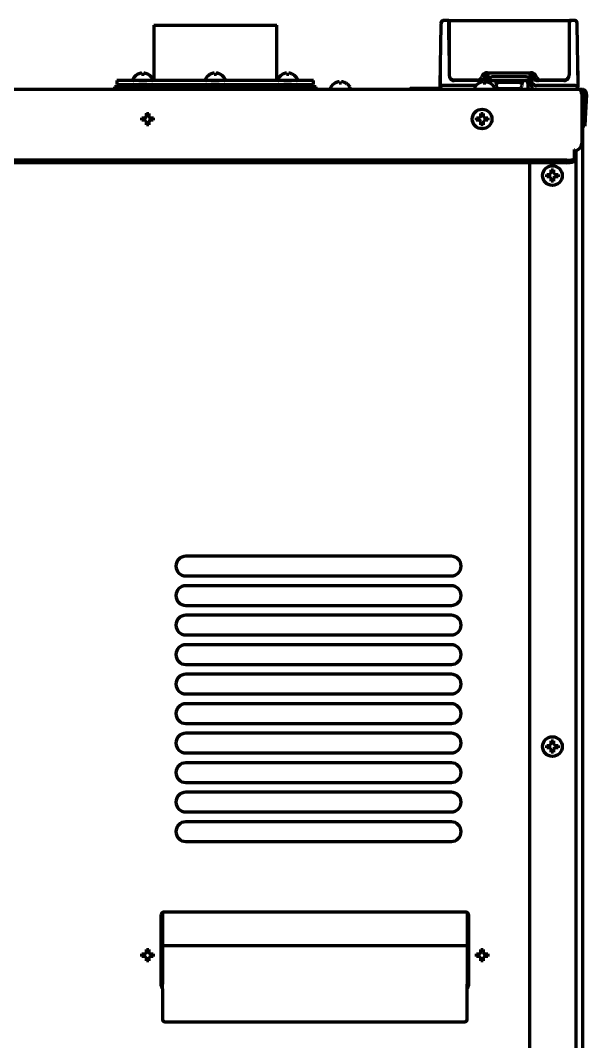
# Model space of a CAD drawing. Header units: inches. Extents: x -3077 to 7201, y 316 to 5463.
# Drawn here: x 6935 to 7165.2, y 3365 to 3780.3 of the extents above; entities that cross this region are included whole.
import ezdxf

# ---------------------------------------------------------------- set-up
doc = ezdxf.new("R2010")
doc.units = ezdxf.units.IN

msp = doc.modelspace()

# ---------------------------------------------------------------- linework, layer by layer
at = {"linetype": 'Continuous', "lineweight": 70}
for p, q in [((7106.14, 3778.49), (7106.15, 3779.27)), ((7107.06, 3780.26), (7107.05, 3780.26)), ((7107.13, 3780.26), (7107.06, 3780.26)), ((7108.96, 3780.26), (7107.15, 3780.26)), ((7109.22, 3778.49), (7109.21, 3780.01)), ((7158.08, 3780.06), (7109.33, 3780.06)), ((7109.33, 3780.06), (7109.33, 3778.26)), ((7158.08, 3780.06), (7158.08, 3778.26)), ((7158.2, 3780.01), (7158.19, 3778.49)), ((7160.26, 3780.26), (7158.45, 3780.26)), ((7160.28, 3780.26), (7160.26, 3780.26)), ((7160.35, 3780.26), (7160.28, 3780.26)), ((7160.37, 3780.26), (7160.35, 3780.26)), ((7161.26, 3779.27), (7161.27, 3778.49)), ((6989.21, 3778.36), (7039.21, 3778.36)), ((6989.21, 3778.36), (6989.21, 3755.76)), ((7039.21, 3755.76), (7039.21, 3778.36)), ((7105.71, 3753.76), (7106.14, 3778.49)), ((7109.33, 3765.93), (7109.22, 3778.49)), ((7109.33, 3778.26), (7109.33, 3758.01)), ((7158.19, 3778.49), (7158.08, 3765.93)), ((7158.08, 3778.26), (7158.08, 3758.01)), ((7161.27, 3778.49), (7161.71, 3753.76)), ((6982.46, 3758.2), (6982.46, 3758.23)), ((6987.06, 3758.23), (6987.06, 3758.2)), ((7011.91, 3758.2), (7011.91, 3758.23)), ((7016.51, 3758.23), (7016.51, 3758.2)), ((7041.35, 3758.2), (7041.35, 3758.23)), ((7045.95, 3758.23), (7045.95, 3758.2)), ((7105.71, 3759.76), (7105.71, 3758.68)), ((7105.71, 3758.68), (7105.71, 3754.83)), ((7124.96, 3759.01), (7142.46, 3759.01)), ((7125.16, 3756.23), (7125.16, 3758.46)), ((7126.88, 3758.76), (7125.58, 3758.76)), ((7140.69, 3758.76), (7126.88, 3758.76)), ((7128.04, 3759.01), (7128.07, 3758.76)), ((7139.37, 3759.01), (7139.34, 3758.76)), ((7141.83, 3758.76), (7140.69, 3758.76)), ((7142.25, 3756.23), (7142.25, 3758.46)), ((7161.71, 3758.68), (7161.71, 3754.83)), ((7054.21, 3755.76), (6974.21, 3755.76)), ((6974.21, 3755.76), (6974.21, 3754.26)), ((6974.21, 3754.26), (7014.21, 3754.26)), ((6980.76, 3756.36), (6980.76, 3756.16)), ((6983.01, 3754.26), (6983.16, 3754.17)), ((6983.16, 3754.17), (6983.16, 3753.44)), ((6986.36, 3754.17), (6983.16, 3754.17)), ((6986.36, 3754.17), (6986.51, 3754.26)), ((6986.36, 3753.44), (6986.36, 3754.17)), ((6988.76, 3756.16), (6988.76, 3756.36)), ((6989.21, 3754.25), (6989.21, 3753.25)), ((7010.21, 3756.36), (7010.21, 3756.16)), ((7012.45, 3754.26), (7012.61, 3754.17)), ((7012.61, 3754.17), (7012.61, 3753.44)), ((7015.81, 3754.17), (7012.61, 3754.17)), ((7014.21, 3754.26), (7054.21, 3754.26)), ((7015.81, 3754.17), (7015.96, 3754.26)), ((7015.81, 3753.44), (7015.81, 3754.17)), ((7018.21, 3756.16), (7018.21, 3756.36)), ((7039.21, 3753.25), (7039.21, 3754.25)), ((7039.65, 3756.36), (7039.65, 3756.16)), ((7041.9, 3754.26), (7042.05, 3754.17)), ((7042.05, 3754.17), (7042.05, 3753.44)), ((7045.25, 3754.17), (7042.05, 3754.17)), ((7045.25, 3754.17), (7045.4, 3754.26)), ((7045.25, 3753.44), (7045.25, 3754.17)), ((7047.65, 3756.16), (7047.65, 3756.36)), ((7054.21, 3754.26), (7054.21, 3755.76)), ((7062.81, 3754.7), (7062.81, 3754.73)), ((7067.41, 3754.73), (7067.41, 3754.7)), ((7110.71, 3756.11), (7110.71, 3755.96)), ((7110.71, 3755.96), (7110.72, 3755.87)), ((7120.89, 3756.01), (7111.33, 3756.01)), ((7121.71, 3755.76), (7111.4, 3755.76)), ((7121.41, 3754.7), (7121.41, 3754.73)), ((7124.27, 3755.26), (7124.27, 3757.93)), ((7124.73, 3755.53), (7124.57, 3755.26)), ((7125.23, 3755.76), (7126.72, 3755.76)), ((7126.01, 3754.73), (7126.01, 3754.7)), ((7126.17, 3754.76), (7126.21, 3755.76)), ((7126.72, 3755.76), (7140.67, 3755.76)), ((7140.53, 3757.26), (7126.88, 3757.26)), ((7128.39, 3755.76), (7128.42, 3755.42)), ((7128.47, 3755.01), (7128.42, 3755.42)), ((7128.58, 3753.94), (7128.47, 3755.01)), ((7128.47, 3755.01), (7129.47, 3755.01)), ((7128.63, 3753.4), (7128.58, 3753.94)), ((7137.94, 3755.01), (7129.47, 3755.01)), ((7137.94, 3755.01), (7138.95, 3755.01)), ((7138.83, 3753.94), (7138.78, 3753.4)), ((7138.95, 3755.01), (7138.83, 3753.94)), ((7138.99, 3755.42), (7138.95, 3755.01)), ((7139.02, 3755.76), (7138.99, 3755.42)), ((7140.67, 3755.76), (7142.18, 3755.76)), ((7141.21, 3755.76), (7141.29, 3753.22)), ((7143.13, 3754.75), (7142.7, 3755.49)), ((7143.13, 3754.75), (7143.13, 3757.94)), ((7143.13, 3753.24), (7143.13, 3754.75)), ((7156.01, 3755.76), (7145.71, 3755.76)), ((7156.08, 3756.01), (7146.52, 3756.01)), ((6273.21, 3752.26), (7162.21, 3752.26)), ((7055.21, 3753.26), (6973.21, 3753.26)), ((6973.21, 3753.26), (6973.21, 3752.26)), ((6983.16, 3753.44), (6982.83, 3753.26)), ((6983.16, 3753.44), (6984.76, 3753.44)), ((6984.76, 3753.44), (6986.36, 3753.44)), ((6986.69, 3753.26), (6986.36, 3753.44)), ((7012.61, 3753.44), (7012.28, 3753.26)), ((7012.61, 3753.44), (7014.21, 3753.44)), ((7014.21, 3753.44), (7015.81, 3753.44)), ((7016.13, 3753.26), (7015.81, 3753.44)), ((7042.05, 3753.44), (7041.72, 3753.26)), ((7042.05, 3753.44), (7043.65, 3753.44)), ((7043.65, 3753.44), (7045.25, 3753.44)), ((7045.58, 3753.26), (7045.25, 3753.44)), ((7055.21, 3752.26), (7055.21, 3753.26)), ((7061.11, 3752.86), (7061.11, 3752.66)), ((7069.11, 3752.66), (7069.11, 3752.86)), ((7093.76, 3752.76), (7093.51, 3752.51)), ((7103.51, 3752.51), (7093.51, 3752.51)), ((7093.51, 3752.51), (7093.51, 3752.26)), ((7093.76, 3752.76), (7105.85, 3752.76)), ((7106.06, 3752.51), (7103.51, 3752.51)), ((7105.71, 3753.77), (7105.71, 3753.76)), ((7105.71, 3753.24), (7105.71, 3753.76)), ((7106.71, 3753.76), (7105.71, 3753.76)), ((7120.26, 3753.76), (7106.71, 3753.76)), ((7119.71, 3752.86), (7119.71, 3752.66)), ((7127.71, 3752.66), (7127.71, 3752.86)), ((7129.63, 3752.51), (7137.78, 3752.51)), ((7160.71, 3753.76), (7144.86, 3753.76)), ((7160.71, 3753.76), (7161.71, 3753.76)), ((7161.71, 3753.76), (7161.7, 3753.24)), ((7161.71, 3753.76), (7161.71, 3753.77)), ((7162.21, 3752.26), (7163.21, 3752.26)), ((7163.21, 3750.26), (7163.21, 3730.26)), ((7164.2, 3750.2), (7163.69, 3740.3)), ((7165.2, 3750.15), (7164.68, 3740.25)), ((7163.71, 3749.16), (7163.21, 3749.16)), ((7163.71, 3740.68), (7163.71, 3749.16)), ((6984.41, 3740.16), (6984.41, 3740.66)), ((6984.41, 3739.66), (6984.41, 3740.16)), ((6989.01, 3740.66), (6989.01, 3740.16)), ((6989.01, 3740.16), (6989.01, 3739.66)), ((7120.41, 3740.16), (7120.41, 3740.66)), ((7120.41, 3739.66), (7120.41, 3740.16)), ((7125.01, 3740.66), (7125.01, 3740.16)), ((7125.01, 3740.16), (7125.01, 3739.66)), ((7163.53, 3737.31), (7163.69, 3740.3)), ((7164.68, 3740.25), (7164.53, 3737.26)), ((7164.53, 3737.26), (7163.53, 3737.31)), ((7163.71, 2085.76), (7163.71, 3737.28)), ((7160.21, 3727.76), (7160.23, 3727.76)), ((7160.21, 3727.76), (7160.21, 3726.79)), ((7160.21, 3726.79), (7160.21, 3724.15)), ((7160.23, 3727.26), (7160.23, 3727.76)), ((7160.91, 2426.36), (7160.91, 3727.33)), ((7157.21, 3723.37), (6278.21, 3723.37)), ((7157.21, 3722.41), (6278.21, 3722.41)), ((7142.01, 3722.41), (7142.01, 2424.36)), ((7160.21, 3724.15), (7160.21, 3723.18)), ((7149.01, 3717.16), (7149.01, 3717.66)), ((7149.01, 3716.66), (7149.01, 3717.16)), ((7153.61, 3717.66), (7153.61, 3717.16)), ((7153.61, 3717.16), (7153.61, 3716.66)), ((7110.21, 3562.36), (7002.21, 3562.36)), ((7002.21, 3554.36), (7110.21, 3554.36)), ((7110.21, 3550.36), (7002.21, 3550.36)), ((7002.21, 3542.36), (7110.21, 3542.36)), ((7110.21, 3538.36), (7002.21, 3538.36)), ((7002.21, 3530.36), (7110.21, 3530.36)), ((7110.21, 3526.36), (7002.21, 3526.36)), ((7002.21, 3518.36), (7110.21, 3518.36)), ((7110.21, 3514.36), (7002.21, 3514.36)), ((7002.21, 3506.36), (7110.21, 3506.36)), ((7110.21, 3502.36), (7002.21, 3502.36)), ((7002.21, 3494.36), (7110.21, 3494.36)), ((7110.21, 3490.36), (7002.21, 3490.36)), ((7149.01, 3484.96), (7149.01, 3485.46)), ((7149.01, 3484.46), (7149.01, 3484.96)), ((7153.61, 3485.46), (7153.61, 3484.96)), ((7153.61, 3484.96), (7153.61, 3484.46)), ((7002.21, 3482.36), (7110.21, 3482.36)), ((7110.21, 3478.36), (7002.21, 3478.36)), ((7002.21, 3470.36), (7110.21, 3470.36)), ((7110.21, 3466.36), (7002.21, 3466.36)), ((7002.21, 3458.36), (7110.21, 3458.36)), ((7110.21, 3454.36), (7002.21, 3454.36)), ((7002.21, 3446.36), (7110.21, 3446.36)), ((7116.21, 3417.61), (6993.21, 3417.61)), ((6992.21, 3387.61), (6992.21, 3416.61)), ((6992.71, 3417.47), (6992.71, 3388.8)), ((7116.71, 3417.47), (7116.71, 3388.8)), ((7117.21, 3416.61), (7117.21, 3387.61)), ((7116.71, 3403.93), (6992.71, 3403.93)), ((6984.41, 3400.16), (6984.41, 3400.66)), ((6984.41, 3399.66), (6984.41, 3400.16)), ((6989.01, 3400.66), (6989.01, 3400.16)), ((6989.01, 3400.16), (6989.01, 3399.66)), ((7120.41, 3400.16), (7120.41, 3400.66)), ((7120.41, 3399.66), (7120.41, 3400.16)), ((7125.01, 3400.66), (7125.01, 3400.16)), ((7125.01, 3400.16), (7125.01, 3399.66)), ((6992.71, 3388.8), (6992.71, 3388.36)), ((7116.71, 3388.8), (7116.71, 3388.36)), ((6992.31, 3386.92), (6992.68, 3387.29)), ((6992.4, 3387.01), (6992.71, 3387.32)), ((6992.71, 3386.46), (6992.71, 3388.36)), ((6992.71, 3386.46), (6992.71, 3374.09)), ((7116.71, 3386.46), (7116.71, 3388.36)), ((7117.01, 3387.01), (7116.71, 3387.32)), ((7116.71, 3374.09), (7116.71, 3386.46)), ((7117.1, 3386.92), (7116.73, 3387.29)), ((6992.71, 3374.05), (6992.71, 3374.09)), ((6993.71, 3373.09), (7115.71, 3373.09)), ((6993.71, 3373.05), (7115.71, 3373.05)), ((7116.71, 3374.05), (7116.71, 3374.09))]:
    msp.add_line(p, q, dxfattribs=at)
for centre in [(7122.71, 3740.16), (7151.31, 3717.16), (7151.31, 3484.96)]:
    msp.add_circle(centre, 4, dxfattribs=at)
for centre, radius, start, end in [((7107.15, 3779.26), 1, 90, 179), ((7108.96, 3780.01), 0.25, 0.5, 90), ((7158.45, 3780.01), 0.25, 90, 179.5), ((7160.26, 3779.26), 1, 1, 90), ((7160.37, 3779.26), 1, 0.9795, 90), ((6984.96, 3754.14), 4.8, 121.3727, 149.6988), ((6984.56, 3754.14), 4.8, 30.3012, 58.6273), ((7014.4, 3754.14), 4.8, 121.3727, 149.6988), ((7014.01, 3754.14), 4.8, 30.3012, 58.6273), ((7043.85, 3754.14), 4.8, 121.3727, 149.6988), ((7043.45, 3754.14), 4.8, 30.3012, 58.6273), ((7124.96, 3756.51), 2.5, 90, 162.8954), ((7125.58, 3756.76), 2, 103.7837, 137.8423), ((7141.83, 3756.76), 2, 42.3075, 76.3195), ((7142.46, 3756.51), 2.5, 17.1046, 90), ((6981.16, 3756.36), 0.4, 149.6988, 180), ((6981.16, 3756.16), 0.4, 180, 270), ((6988.36, 3756.16), 0.4, 270, 0), ((6988.36, 3756.36), 0.4, 0, 30.3012), ((7010.61, 3756.36), 0.4, 149.6988, 180), ((7010.61, 3756.16), 0.4, 180, 270), ((7017.81, 3756.16), 0.4, 270, 0), ((7017.81, 3756.36), 0.4, 0, 30.3012), ((7040.05, 3756.36), 0.4, 149.6988, 180), ((7040.05, 3756.16), 0.4, 180, 270), ((7047.25, 3756.16), 0.4, 270, 0), ((7047.25, 3756.36), 0.4, 0, 30.3012), ((7065.3, 3750.64), 4.8, 121.3727, 149.6988), ((7064.91, 3750.64), 4.8, 30.3012, 58.6273), ((7111.33, 3758.01), 2, 180, 270), ((7111.4, 3757.76), 2, 192.2203, 270), ((7123.9, 3750.64), 4.8, 121.3727, 149.6988), ((7120.89, 3757.76), 1.75, 270, 342.8954), ((7121.71, 3757.76), 2, 270, 292.0669), ((7123.51, 3750.64), 4.8, 30.3012, 58.6273), ((7146.52, 3757.76), 1.75, 197.1046, 270), ((7156.01, 3757.76), 2, 270, 347.7797), ((7156.08, 3758.01), 2, 270, 0), ((7061.51, 3752.86), 0.4, 149.6988, 180), ((7061.51, 3752.66), 0.4, 180, 270), ((7068.71, 3752.66), 0.4, 270, 0), ((7068.71, 3752.86), 0.4, 0, 30.3012), ((7106.71, 3753.26), 1, 181, 270), ((7120.11, 3752.86), 0.4, 149.6988, 180), ((7120.11, 3752.66), 0.4, 180, 270), ((7127.31, 3752.66), 0.4, 270, 0), ((7127.31, 3752.86), 0.4, 0, 30.3012), ((7129.63, 3753.51), 1, 186, 270), ((7137.78, 3753.51), 1, 270, 354), ((7142.29, 3753.26), 1, 182, 270), ((7160.7, 3753.26), 1, 270, 359), ((7163.21, 3750.26), 2, 357, 90), ((7163.21, 3750.26), 1, 357, 90), ((7161.71, 3749.16), 2, 0, 34.4363), ((6986.71, 3740.16), 2.25, 166.9331, 193.0838), ((6986.71, 3740.16), 2.25, 347.0794, 13.1512), ((7160.21, 3730.26), 3, 270.382, 0), ((7002.21, 3558.36), 4, 90, 270), ((7110.21, 3558.36), 4, 270, 90), ((7002.21, 3546.36), 4, 90, 270), ((7110.21, 3546.36), 4, 270, 90), ((7002.21, 3534.36), 4, 90, 270), ((7110.21, 3534.36), 4, 270, 90), ((7002.21, 3522.36), 4, 90, 270), ((7110.21, 3522.36), 4, 270, 90), ((7002.21, 3510.36), 4, 90, 270), ((7110.21, 3510.36), 4, 270, 90), ((7002.21, 3498.36), 4, 90, 270), ((7110.21, 3498.36), 4, 270, 90), ((7002.21, 3486.36), 4, 90, 270), ((7110.21, 3486.36), 4, 270, 90), ((7002.21, 3474.36), 4, 90, 270), ((7110.21, 3474.36), 4, 270, 90), ((7002.21, 3462.36), 4, 90, 270), ((7110.21, 3462.36), 4, 270, 90), ((7002.21, 3450.36), 4, 90, 270), ((7110.21, 3450.36), 4, 270, 90), ((6993.21, 3416.61), 1, 90, 180), ((7116.21, 3416.61), 1, 0, 90), ((6993.21, 3387.61), 1, 180, 239.9977), ((7116.21, 3387.61), 1, 299.9995, 0)]:
    msp.add_arc(centre, radius, start, end, dxfattribs=at)
for centre, major_axis, ratio, start_param, end_param in [((7109.49, 3776.75), (-0.25, -0.002), 0.999999, 0.00021, 0.890174), ((7124.28, 3757.93), (0.185, -0.168), 0.007352, 3.141576, 4.681335), ((7143.13, 3757.93), (-0.185, -0.168), 0.007441, 1.601874, 3.141609), ((7126.72, 1866.98), (2, 1892.01), 0.034873, 0.054023, 0.060475), ((7126.72, 1729.9), (0, 2027.36), 0.034931, 6.280909, 6.283124), ((7140.69, 1720.06), (0, 2037.19), 0.034904, 0.000319, 0.002248), ((7140.67, 1829.51), (-2.04, 1929.51), 0.034873, 6.222709, 6.229376), ((7144.7, 7814.63), (0, -4060.88), 0.017452, 6.261004, 6.285446), ((7145.71, 3757.76), (-1.96, 0.41), 1, 1.390115, 1.77502), ((7157.21, 3724.15), (-3, 0), 0.258819, 1.570796, 3.141593), ((7157.21, 3723.18), (3, 0), 0.258819, 4.712389, 6.283185), ((6992.7, 3385.32), (0.01, 2), 0.083873, 0.008605, 0.147661), ((7116.72, 3385.32), (-0.01, 2), 0.083873, 6.135524, 6.27458), ((6993.71, 3374.09), (-1, 0), 0.999391, 0, 1.570796), ((6993.71, 3374.05), (1, 0), 0.999391, 3.141593, 4.712389), ((7115.71, 3374.09), (-1, 0), 0.999391, 1.570796, 3.141593), ((7115.71, 3374.05), (1, 0), 0.999391, 4.712389, 6.283185)]:
    msp.add_ellipse(centre, major_axis=major_axis, ratio=ratio, start_param=start_param, end_param=end_param, dxfattribs=at)
for points, knots in [([(7106.05, 3779.27), (7106.05, 3779.34), (7106.05, 3779.4), (7106.08, 3779.53), (7106.1, 3779.59), (7106.15, 3779.71), (7106.18, 3779.77), (7106.26, 3779.87), (7106.3, 3779.92), (7106.39, 3780.01), (7106.44, 3780.06), (7106.55, 3780.13), (7106.61, 3780.16), (7106.73, 3780.21), (7106.79, 3780.22), (7106.92, 3780.25), (7106.98, 3780.26), (7107.05, 3780.26)], [0, 0, 0, 0, 0.125, 0.125, 0.25, 0.25, 0.375, 0.375, 0.5, 0.5, 0.625, 0.625, 0.75, 0.75, 0.875, 0.875, 1, 1, 1, 1]), ([(6984.26, 3758.2), (6984.26, 3758.33), (6984.26, 3758.43), (6984.26, 3758.57), (6984.26, 3758.61), (6984.26, 3758.69), (6984.26, 3758.72), (6984.26, 3758.75)], [0, 0, 0, 0, 0.5, 0.5, 0.75, 0.75, 1, 1, 1, 1]), ([(6987.06, 3758.2), (6986.86, 3758.33), (6986.65, 3758.43), (6986.32, 3758.57), (6986.21, 3758.61), (6985.99, 3758.69), (6985.88, 3758.72), (6985.76, 3758.75)], [0, 0, 0, 0, 0.5, 0.5, 0.75, 0.75, 1, 1, 1, 1]), ([(7013.71, 3758.2), (7013.71, 3758.33), (7013.71, 3758.43), (7013.71, 3758.57), (7013.71, 3758.61), (7013.71, 3758.69), (7013.71, 3758.72), (7013.71, 3758.75)], [0, 0, 0, 0, 0.5, 0.5, 0.75, 0.75, 1, 1, 1, 1]), ([(7016.51, 3758.2), (7016.3, 3758.33), (7016.09, 3758.43), (7015.77, 3758.57), (7015.66, 3758.61), (7015.43, 3758.69), (7015.32, 3758.72), (7015.21, 3758.75)], [0, 0, 0, 0, 0.5, 0.5, 0.75, 0.75, 1, 1, 1, 1]), ([(7043.15, 3758.2), (7043.15, 3758.33), (7043.15, 3758.43), (7043.15, 3758.57), (7043.15, 3758.61), (7043.15, 3758.69), (7043.15, 3758.72), (7043.15, 3758.75)], [0, 0, 0, 0, 0.5, 0.5, 0.75, 0.75, 1, 1, 1, 1]), ([(7045.95, 3758.2), (7045.75, 3758.33), (7045.54, 3758.43), (7045.21, 3758.57), (7045.1, 3758.61), (7044.88, 3758.69), (7044.77, 3758.72), (7044.65, 3758.75)], [0, 0, 0, 0, 0.5, 0.5, 0.75, 0.75, 1, 1, 1, 1]), ([(7124.1, 3758.1), (7124.04, 3758.04), (7123.99, 3757.98), (7123.9, 3757.84), (7123.86, 3757.78), (7123.8, 3757.67), (7123.78, 3757.63), (7123.75, 3757.56), (7123.73, 3757.52), (7123.69, 3757.41), (7123.66, 3757.33), (7123.64, 3757.26)], [0, 0, 0, 0, 0.25, 0.25, 0.5, 0.5, 0.625, 0.625, 0.75, 0.75, 1, 1, 1, 1]), ([(7125.16, 3758.46), (7125.15, 3758.48), (7125.15, 3758.49), (7125.14, 3758.51), (7125.14, 3758.52), (7125.14, 3758.54), (7125.13, 3758.54), (7125.13, 3758.57), (7125.13, 3758.58), (7125.12, 3758.61), (7125.12, 3758.62), (7125.11, 3758.64), (7125.11, 3758.65), (7125.11, 3758.66), (7125.11, 3758.67), (7125.11, 3758.67), (7125.11, 3758.68), (7125.1, 3758.69), (7125.1, 3758.69), (7125.1, 3758.7), (7125.1, 3758.7), (7125.1, 3758.7)], [0, 0, 0, 0, 0.125, 0.125, 0.1875, 0.1875, 0.25, 0.25, 0.375, 0.375, 0.5, 0.5, 0.625, 0.625, 0.6875, 0.6875, 0.75, 0.75, 0.875, 0.875, 1, 1, 1, 1]), ([(7142.25, 3758.46), (7142.26, 3758.48), (7142.26, 3758.49), (7142.27, 3758.51), (7142.27, 3758.52), (7142.27, 3758.54), (7142.27, 3758.54), (7142.28, 3758.57), (7142.28, 3758.58), (7142.29, 3758.61), (7142.29, 3758.62), (7142.29, 3758.64), (7142.3, 3758.65), (7142.3, 3758.66), (7142.3, 3758.67), (7142.3, 3758.67), (7142.3, 3758.68), (7142.3, 3758.69), (7142.31, 3758.69), (7142.31, 3758.7), (7142.31, 3758.7), (7142.31, 3758.7)], [0, 0, 0, 0, 0.125, 0.125, 0.1875, 0.1875, 0.25, 0.25, 0.375, 0.375, 0.5, 0.5, 0.625, 0.625, 0.6875, 0.6875, 0.75, 0.75, 0.875, 0.875, 1, 1, 1, 1]), ([(7143.77, 3757.26), (7143.75, 3757.33), (7143.72, 3757.41), (7143.66, 3757.56), (7143.63, 3757.63), (7143.57, 3757.74), (7143.55, 3757.78), (7143.51, 3757.84), (7143.49, 3757.88), (7143.42, 3757.98), (7143.37, 3758.04), (7143.31, 3758.1)], [0, 0, 0, 0, 0.25, 0.25, 0.5, 0.5, 0.625, 0.625, 0.75, 0.75, 1, 1, 1, 1]), ([(7161.71, 3759.76), (7161.71, 3759.76), (7161.71, 3759.74), (7161.71, 3759.65), (7161.71, 3759.58), (7161.71, 3759.44), (7161.71, 3759.39), (7161.71, 3759.3), (7161.71, 3759.27), (7161.71, 3759.21), (7161.71, 3759.17), (7161.71, 3759.01), (7161.71, 3758.85), (7161.71, 3758.68)], [0, 0, 0, 0, 0.25, 0.25, 0.5, 0.5, 0.625, 0.625, 0.6875, 0.6875, 0.75, 0.75, 1, 1, 1, 1]), ([(7064.61, 3754.7), (7064.61, 3754.83), (7064.61, 3754.93), (7064.61, 3755.07), (7064.61, 3755.11), (7064.61, 3755.19), (7064.61, 3755.22), (7064.61, 3755.25)], [0, 0, 0, 0, 0.5, 0.5, 0.75, 0.75, 1, 1, 1, 1]), ([(7067.41, 3754.7), (7067.2, 3754.83), (7066.99, 3754.93), (7066.67, 3755.07), (7066.56, 3755.11), (7066.33, 3755.19), (7066.22, 3755.22), (7066.11, 3755.25)], [0, 0, 0, 0, 0.5, 0.5, 0.75, 0.75, 1, 1, 1, 1]), ([(7105.71, 3754.83), (7105.71, 3754.66), (7105.71, 3754.51), (7105.71, 3754.24), (7105.71, 3754.13), (7105.71, 3753.99), (7105.71, 3753.95), (7105.71, 3753.89), (7105.71, 3753.88), (7105.71, 3753.85), (7105.71, 3753.78), (7105.71, 3753.76), (7105.71, 3753.76)], [0, 0, 0, 0, 0.25, 0.25, 0.5, 0.5, 0.625, 0.625, 0.6875, 0.6875, 0.75, 1, 1, 1, 1]), ([(7123.64, 3757.26), (7123.62, 3757.18), (7123.6, 3757.11), (7123.54, 3756.96), (7123.51, 3756.89), (7123.46, 3756.79), (7123.43, 3756.74), (7123.4, 3756.69), (7123.38, 3756.66), (7123.36, 3756.64), (7123.31, 3756.56), (7123.21, 3756.44), (7123.11, 3756.33), (7123.02, 3756.25), (7122.99, 3756.22), (7122.93, 3756.17), (7122.9, 3756.15), (7122.8, 3756.08), (7122.67, 3756), (7122.53, 3755.93), (7122.46, 3755.9)], [0, 0, 0, 0, 0.125, 0.125, 0.25, 0.25, 0.3125, 0.34375, 0.34375, 0.375, 0.375, 0.5, 0.625, 0.625, 0.6875, 0.6875, 0.75, 0.75, 0.875, 1, 1, 1, 1]), ([(7123.21, 3754.7), (7123.21, 3754.83), (7123.21, 3754.93), (7123.21, 3755.07), (7123.21, 3755.11), (7123.21, 3755.19), (7123.21, 3755.22), (7123.21, 3755.25)], [0, 0, 0, 0, 0.5, 0.5, 0.75, 0.75, 1, 1, 1, 1]), ([(7126.01, 3754.7), (7125.8, 3754.83), (7125.59, 3754.93), (7125.27, 3755.07), (7125.16, 3755.11), (7124.93, 3755.19), (7124.82, 3755.22), (7124.71, 3755.25)], [0, 0, 0, 0, 0.5, 0.5, 0.75, 0.75, 1, 1, 1, 1]), ([(7125.16, 3756.23), (7125.18, 3756.26), (7125.2, 3756.29), (7125.26, 3756.35), (7125.28, 3756.39), (7125.36, 3756.48), (7125.41, 3756.54), (7125.52, 3756.66), (7125.58, 3756.71), (7125.7, 3756.82), (7125.76, 3756.87), (7125.84, 3756.93), (7125.86, 3756.94), (7125.89, 3756.97), (7125.91, 3756.98), (7125.96, 3757.01), (7126, 3757.03), (7126.1, 3757.1), (7126.17, 3757.13), (7126.27, 3757.17), (7126.29, 3757.18), (7126.32, 3757.19), (7126.34, 3757.2), (7126.4, 3757.21), (7126.44, 3757.22), (7126.56, 3757.25), (7126.64, 3757.26), (7126.72, 3757.26)], [0, 0, 0, 0, 0.0625, 0.0625, 0.125, 0.125, 0.25, 0.25, 0.375, 0.375, 0.5, 0.5, 0.53125, 0.53125, 0.5625, 0.5625, 0.625, 0.625, 0.75, 0.75, 0.78125, 0.78125, 0.8125, 0.8125, 0.875, 0.875, 1, 1, 1, 1]), ([(7142.25, 3756.23), (7142.23, 3756.26), (7142.2, 3756.29), (7142.15, 3756.36), (7142.13, 3756.39), (7142.05, 3756.48), (7141.99, 3756.54), (7141.88, 3756.66), (7141.82, 3756.72), (7141.7, 3756.82), (7141.64, 3756.88), (7141.56, 3756.94), (7141.54, 3756.95), (7141.51, 3756.97), (7141.49, 3756.98), (7141.44, 3757.02), (7141.4, 3757.04), (7141.3, 3757.1), (7141.22, 3757.14), (7141.13, 3757.17), (7141.11, 3757.18), (7141.07, 3757.19), (7141.05, 3757.2), (7140.99, 3757.22), (7140.95, 3757.23), (7140.83, 3757.25), (7140.75, 3757.26), (7140.67, 3757.26)], [0, 0, 0, 0, 0.0625, 0.0625, 0.125, 0.125, 0.25, 0.25, 0.375, 0.375, 0.5, 0.5, 0.53125, 0.53125, 0.5625, 0.5625, 0.625, 0.625, 0.75, 0.75, 0.78125, 0.78125, 0.8125, 0.8125, 0.875, 0.875, 1, 1, 1, 1]), ([(7144.86, 3755.67), (7144.78, 3755.71), (7144.7, 3755.75), (7144.55, 3755.83), (7144.47, 3755.88), (7144.37, 3755.95), (7144.32, 3755.99), (7144.26, 3756.03), (7144.23, 3756.06), (7144.22, 3756.08), (7144.13, 3756.15), (7144.01, 3756.27), (7143.91, 3756.41), (7143.83, 3756.52), (7143.81, 3756.56), (7143.76, 3756.63), (7143.74, 3756.67), (7143.68, 3756.79), (7143.61, 3756.95), (7143.55, 3757.11), (7143.53, 3757.2)], [0, 0, 0, 0, 0.125, 0.125, 0.25, 0.25, 0.3125, 0.34375, 0.34375, 0.375, 0.375, 0.5, 0.625, 0.625, 0.6875, 0.6875, 0.75, 0.75, 0.875, 1, 1, 1, 1]), ([(7144.95, 3755.9), (7144.88, 3755.93), (7144.81, 3755.96), (7144.68, 3756.04), (7144.61, 3756.08), (7144.52, 3756.15), (7144.47, 3756.18), (7144.42, 3756.22), (7144.39, 3756.25), (7144.38, 3756.26), (7144.31, 3756.32), (7144.2, 3756.43), (7144.1, 3756.56), (7144.04, 3756.65), (7144.02, 3756.69), (7143.98, 3756.75), (7143.96, 3756.79), (7143.9, 3756.89), (7143.84, 3757.03), (7143.79, 3757.18), (7143.77, 3757.26)], [0, 0, 0, 0, 0.125, 0.125, 0.25, 0.25, 0.3125, 0.34375, 0.34375, 0.375, 0.375, 0.5, 0.625, 0.625, 0.6875, 0.6875, 0.75, 0.75, 0.875, 1, 1, 1, 1]), ([(7161.71, 3754.83), (7161.71, 3754.66), (7161.71, 3754.51), (7161.71, 3754.24), (7161.71, 3754.13), (7161.71, 3753.99), (7161.71, 3753.95), (7161.71, 3753.89), (7161.71, 3753.88), (7161.71, 3753.85), (7161.71, 3753.78), (7161.71, 3753.76), (7161.71, 3753.76)], [0, 0, 0, 0, 0.25, 0.25, 0.5, 0.5, 0.625, 0.625, 0.6875, 0.6875, 0.75, 1, 1, 1, 1]), ([(7143.16, 3752.26), (7143.16, 3752.26), (7143.16, 3752.26), (7143.16, 3752.26), (7143.16, 3752.26), (7143.16, 3752.26), (7143.16, 3752.26), (7143.16, 3752.27), (7143.15, 3752.29), (7143.15, 3752.31), (7143.15, 3752.34), (7143.15, 3752.34), (7143.15, 3752.36), (7143.15, 3752.38), (7143.15, 3752.42), (7143.14, 3752.46), (7143.14, 3752.49), (7143.14, 3752.5), (7143.14, 3752.52), (7143.14, 3752.53), (7143.14, 3752.59), (7143.14, 3752.64), (7143.14, 3752.72), (7143.14, 3752.74), (7143.14, 3752.79), (7143.14, 3752.8), (7143.14, 3752.83), (7143.14, 3752.85), (7143.14, 3752.92), (7143.14, 3752.98), (7143.13, 3753.06), (7143.13, 3753.08), (7143.13, 3753.11), (7143.13, 3753.12), (7143.13, 3753.17), (7143.13, 3753.21), (7143.13, 3753.24)], [0, 0, 0, 0, 0.03125, 0.03125, 0.046875, 0.046875, 0.0625, 0.125, 0.125, 0.25, 0.25, 0.28125, 0.28125, 0.3125, 0.375, 0.4375, 0.4375, 0.46875, 0.46875, 0.5, 0.5, 0.625, 0.625, 0.6875, 0.6875, 0.71875, 0.71875, 0.75, 0.75, 0.875, 0.875, 0.90625, 0.90625, 0.9375, 0.9375, 1, 1, 1, 1]), ([(6987.21, 3742.46), (6987.21, 3742.25), (6987.21, 3742.04), (6987.21, 3741.72), (6987.21, 3741.61), (6987.21, 3741.39), (6987.21, 3741.27), (6987.21, 3741.16)], [0, 0, 0, 0, 0.5, 0.5, 0.75, 0.75, 1, 1, 1, 1]), ([(7123.21, 3742.46), (7123.21, 3742.25), (7123.21, 3742.04), (7123.21, 3741.72), (7123.21, 3741.61), (7123.21, 3741.38), (7123.21, 3741.27), (7123.21, 3741.16)], [0, 0, 0, 0, 0.5, 0.5, 0.75, 0.75, 1, 1, 1, 1]), ([(6984.41, 3740.66), (6984.61, 3740.66), (6984.82, 3740.66), (6985.14, 3740.66), (6985.25, 3740.66), (6985.48, 3740.66), (6985.59, 3740.66), (6985.71, 3740.66)], [0, 0, 0, 0, 0.5, 0.5, 0.75, 0.75, 1, 1, 1, 1]), ([(6986.21, 3737.86), (6986.21, 3738.06), (6986.21, 3738.27), (6986.21, 3738.59), (6986.21, 3738.7), (6986.21, 3738.93), (6986.21, 3739.04), (6986.21, 3739.16)], [0, 0, 0, 0, 0.5, 0.5, 0.75, 0.75, 1, 1, 1, 1]), ([(6989.01, 3739.66), (6988.8, 3739.66), (6988.59, 3739.66), (6988.27, 3739.66), (6988.16, 3739.66), (6987.93, 3739.66), (6987.82, 3739.66), (6987.71, 3739.66)], [0, 0, 0, 0, 0.5, 0.5, 0.75, 0.75, 1, 1, 1, 1]), ([(7120.41, 3740.66), (7120.61, 3740.66), (7120.82, 3740.66), (7121.14, 3740.66), (7121.25, 3740.66), (7121.48, 3740.66), (7121.59, 3740.66), (7121.71, 3740.66)], [0, 0, 0, 0, 0.5, 0.5, 0.75, 0.75, 1, 1, 1, 1]), ([(7122.21, 3737.86), (7122.21, 3738.06), (7122.21, 3738.27), (7122.21, 3738.59), (7122.21, 3738.7), (7122.21, 3738.93), (7122.21, 3739.04), (7122.21, 3739.16)], [0, 0, 0, 0, 0.5, 0.5, 0.75, 0.75, 1, 1, 1, 1]), ([(7125.01, 3739.66), (7124.8, 3739.66), (7124.59, 3739.66), (7124.27, 3739.66), (7124.16, 3739.66), (7123.93, 3739.66), (7123.82, 3739.66), (7123.71, 3739.66)], [0, 0, 0, 0, 0.5, 0.5, 0.75, 0.75, 1, 1, 1, 1]), ([(7149.01, 3717.66), (7149.21, 3717.66), (7149.42, 3717.66), (7149.74, 3717.66), (7149.85, 3717.66), (7150.08, 3717.66), (7150.19, 3717.66), (7150.31, 3717.66)], [0, 0, 0, 0, 0.5, 0.5, 0.75, 0.75, 1, 1, 1, 1]), ([(7151.81, 3719.46), (7151.81, 3719.25), (7151.81, 3719.04), (7151.81, 3718.72), (7151.81, 3718.61), (7151.81, 3718.38), (7151.81, 3718.27), (7151.81, 3718.16)], [0, 0, 0, 0, 0.5, 0.5, 0.75, 0.75, 1, 1, 1, 1]), ([(7153.61, 3716.66), (7153.4, 3716.66), (7153.19, 3716.66), (7152.87, 3716.66), (7152.76, 3716.66), (7152.53, 3716.66), (7152.42, 3716.66), (7152.31, 3716.66)], [0, 0, 0, 0, 0.5, 0.5, 0.75, 0.75, 1, 1, 1, 1]), ([(7150.81, 3714.86), (7150.81, 3715.06), (7150.81, 3715.27), (7150.81, 3715.59), (7150.81, 3715.7), (7150.81, 3715.93), (7150.81, 3716.04), (7150.81, 3716.16)], [0, 0, 0, 0, 0.5, 0.5, 0.75, 0.75, 1, 1, 1, 1]), ([(7149.01, 3485.46), (7149.21, 3485.46), (7149.42, 3485.46), (7149.74, 3485.46), (7149.85, 3485.46), (7150.08, 3485.46), (7150.19, 3485.46), (7150.31, 3485.46)], [0, 0, 0, 0, 0.5, 0.5, 0.75, 0.75, 1, 1, 1, 1]), ([(7151.81, 3487.26), (7151.81, 3487.05), (7151.81, 3486.84), (7151.81, 3486.52), (7151.81, 3486.41), (7151.81, 3486.18), (7151.81, 3486.07), (7151.81, 3485.96)], [0, 0, 0, 0, 0.5, 0.5, 0.75, 0.75, 1, 1, 1, 1]), ([(7153.61, 3484.46), (7153.4, 3484.46), (7153.19, 3484.46), (7152.87, 3484.46), (7152.76, 3484.46), (7152.53, 3484.46), (7152.42, 3484.46), (7152.31, 3484.46)], [0, 0, 0, 0, 0.5, 0.5, 0.75, 0.75, 1, 1, 1, 1]), ([(7150.81, 3482.66), (7150.81, 3482.86), (7150.81, 3483.07), (7150.81, 3483.39), (7150.81, 3483.5), (7150.81, 3483.73), (7150.81, 3483.84), (7150.81, 3483.96)], [0, 0, 0, 0, 0.5, 0.5, 0.75, 0.75, 1, 1, 1, 1]), ([(6987.21, 3402.46), (6987.21, 3402.25), (6987.21, 3402.04), (6987.21, 3401.72), (6987.21, 3401.61), (6987.21, 3401.39), (6987.21, 3401.27), (6987.21, 3401.16)], [0, 0, 0, 0, 0.5, 0.5, 0.75, 0.75, 1, 1, 1, 1]), ([(7123.21, 3402.46), (7123.21, 3402.25), (7123.21, 3402.04), (7123.21, 3401.72), (7123.21, 3401.61), (7123.21, 3401.39), (7123.21, 3401.27), (7123.21, 3401.16)], [0, 0, 0, 0, 0.5, 0.5, 0.75, 0.75, 1, 1, 1, 1]), ([(6984.41, 3400.66), (6984.61, 3400.66), (6984.82, 3400.66), (6985.14, 3400.66), (6985.25, 3400.66), (6985.48, 3400.66), (6985.59, 3400.66), (6985.71, 3400.66)], [0, 0, 0, 0, 0.5, 0.5, 0.75, 0.75, 1, 1, 1, 1]), ([(6986.21, 3397.86), (6986.21, 3398.06), (6986.21, 3398.27), (6986.21, 3398.59), (6986.21, 3398.7), (6986.21, 3398.93), (6986.21, 3399.04), (6986.21, 3399.16)], [0, 0, 0, 0, 0.5, 0.5, 0.75, 0.75, 1, 1, 1, 1]), ([(6989.01, 3399.66), (6988.8, 3399.66), (6988.59, 3399.66), (6988.27, 3399.66), (6988.16, 3399.66), (6987.93, 3399.66), (6987.82, 3399.66), (6987.71, 3399.66)], [0, 0, 0, 0, 0.5, 0.5, 0.75, 0.75, 1, 1, 1, 1]), ([(7120.41, 3400.66), (7120.61, 3400.66), (7120.82, 3400.66), (7121.14, 3400.66), (7121.25, 3400.66), (7121.48, 3400.66), (7121.59, 3400.66), (7121.71, 3400.66)], [0, 0, 0, 0, 0.5, 0.5, 0.75, 0.75, 1, 1, 1, 1]), ([(7122.21, 3397.86), (7122.21, 3398.06), (7122.21, 3398.27), (7122.21, 3398.59), (7122.21, 3398.7), (7122.21, 3398.93), (7122.21, 3399.04), (7122.21, 3399.16)], [0, 0, 0, 0, 0.5, 0.5, 0.75, 0.75, 1, 1, 1, 1]), ([(7125.01, 3399.66), (7124.8, 3399.66), (7124.59, 3399.66), (7124.27, 3399.66), (7124.16, 3399.66), (7123.93, 3399.66), (7123.82, 3399.66), (7123.71, 3399.66)], [0, 0, 0, 0, 0.5, 0.5, 0.75, 0.75, 1, 1, 1, 1])]:
    msp.add_open_spline(points, degree=3, knots=knots, dxfattribs=at)
for points in [[(6983.76, 3758.75), (6983.71, 3758.74), (6983.6, 3758.71), (6983.44, 3758.66), (6983.28, 3758.6), (6983.12, 3758.54), (6982.97, 3758.47), (6982.81, 3758.4), (6982.65, 3758.31), (6982.52, 3758.24), (6982.46, 3758.2)], [(6984.26, 3758.75), (6984.23, 3758.75), (6984.18, 3758.76), (6984.11, 3758.77), (6984.04, 3758.77), (6983.97, 3758.77), (6983.9, 3758.76), (6983.83, 3758.76), (6983.78, 3758.75), (6983.76, 3758.75)], [(6985.26, 3758.2), (6985.09, 3758.22), (6984.76, 3758.25), (6984.43, 3758.22), (6984.26, 3758.2)], [(6985.76, 3758.75), (6985.74, 3758.75), (6985.69, 3758.76), (6985.62, 3758.77), (6985.55, 3758.77), (6985.48, 3758.77), (6985.4, 3758.77), (6985.33, 3758.76), (6985.28, 3758.75), (6985.26, 3758.75)], [(6985.26, 3758.75), (6985.26, 3758.74), (6985.26, 3758.71), (6985.26, 3758.66), (6985.26, 3758.6), (6985.26, 3758.54), (6985.26, 3758.47), (6985.26, 3758.4), (6985.26, 3758.31), (6985.26, 3758.24), (6985.26, 3758.2)], [(7013.21, 3758.75), (7013.15, 3758.74), (7013.04, 3758.71), (7012.88, 3758.66), (7012.72, 3758.6), (7012.57, 3758.54), (7012.42, 3758.47), (7012.26, 3758.4), (7012.09, 3758.31), (7011.97, 3758.24), (7011.91, 3758.2)], [(7013.71, 3758.75), (7013.68, 3758.75), (7013.63, 3758.76), (7013.55, 3758.77), (7013.48, 3758.77), (7013.41, 3758.77), (7013.34, 3758.76), (7013.27, 3758.76), (7013.23, 3758.75), (7013.21, 3758.75)], [(7014.71, 3758.2), (7014.54, 3758.22), (7014.21, 3758.25), (7013.87, 3758.22), (7013.71, 3758.2)], [(7015.21, 3758.75), (7015.18, 3758.75), (7015.13, 3758.76), (7015.06, 3758.77), (7014.99, 3758.77), (7014.92, 3758.77), (7014.85, 3758.77), (7014.78, 3758.76), (7014.73, 3758.75), (7014.71, 3758.75)], [(7014.71, 3758.75), (7014.71, 3758.74), (7014.71, 3758.71), (7014.71, 3758.66), (7014.71, 3758.6), (7014.71, 3758.54), (7014.71, 3758.47), (7014.71, 3758.4), (7014.71, 3758.31), (7014.71, 3758.24), (7014.71, 3758.2)], [(7042.65, 3758.75), (7042.6, 3758.74), (7042.49, 3758.71), (7042.33, 3758.66), (7042.17, 3758.6), (7042.01, 3758.54), (7041.86, 3758.47), (7041.7, 3758.4), (7041.54, 3758.31), (7041.41, 3758.24), (7041.35, 3758.2)], [(7043.15, 3758.75), (7043.12, 3758.75), (7043.07, 3758.76), (7043, 3758.77), (7042.93, 3758.77), (7042.86, 3758.77), (7042.79, 3758.76), (7042.72, 3758.76), (7042.67, 3758.75), (7042.65, 3758.75)], [(7044.15, 3758.2), (7043.98, 3758.22), (7043.65, 3758.25), (7043.32, 3758.22), (7043.15, 3758.2)], [(7044.65, 3758.75), (7044.63, 3758.75), (7044.58, 3758.76), (7044.51, 3758.77), (7044.44, 3758.77), (7044.37, 3758.77), (7044.29, 3758.77), (7044.22, 3758.76), (7044.17, 3758.75), (7044.15, 3758.75)], [(7044.15, 3758.75), (7044.15, 3758.74), (7044.15, 3758.71), (7044.15, 3758.66), (7044.15, 3758.6), (7044.15, 3758.54), (7044.15, 3758.47), (7044.15, 3758.4), (7044.15, 3758.31), (7044.15, 3758.24), (7044.15, 3758.2)], [(7125.58, 3758.76), (7125.5, 3758.76), (7125.34, 3758.75), (7125.18, 3758.72), (7125.1, 3758.7)], [(7142.31, 3758.7), (7142.23, 3758.72), (7142.07, 3758.75), (7141.91, 3758.76), (7141.83, 3758.76)], [(7064.11, 3755.25), (7064.05, 3755.24), (7063.94, 3755.21), (7063.78, 3755.16), (7063.62, 3755.1), (7063.47, 3755.04), (7063.32, 3754.97), (7063.16, 3754.9), (7062.99, 3754.81), (7062.87, 3754.74), (7062.81, 3754.7)], [(7064.61, 3755.25), (7064.58, 3755.25), (7064.53, 3755.26), (7064.45, 3755.27), (7064.38, 3755.27), (7064.31, 3755.27), (7064.24, 3755.26), (7064.17, 3755.26), (7064.13, 3755.25), (7064.11, 3755.25)], [(7065.61, 3754.7), (7065.44, 3754.72), (7065.11, 3754.75), (7064.77, 3754.72), (7064.61, 3754.7)], [(7066.11, 3755.25), (7066.08, 3755.25), (7066.03, 3755.26), (7065.96, 3755.27), (7065.89, 3755.27), (7065.82, 3755.27), (7065.75, 3755.27), (7065.68, 3755.26), (7065.63, 3755.25), (7065.61, 3755.25)], [(7065.61, 3755.25), (7065.61, 3755.24), (7065.61, 3755.21), (7065.61, 3755.16), (7065.61, 3755.1), (7065.61, 3755.04), (7065.61, 3754.97), (7065.61, 3754.9), (7065.61, 3754.81), (7065.61, 3754.74), (7065.61, 3754.7)], [(7122.71, 3755.25), (7122.65, 3755.24), (7122.54, 3755.21), (7122.38, 3755.16), (7122.22, 3755.1), (7122.07, 3755.04), (7121.92, 3754.97), (7121.76, 3754.9), (7121.59, 3754.81), (7121.47, 3754.74), (7121.41, 3754.7)], [(7123.21, 3755.25), (7123.18, 3755.25), (7123.13, 3755.26), (7123.05, 3755.27), (7122.98, 3755.27), (7122.91, 3755.27), (7122.84, 3755.26), (7122.77, 3755.26), (7122.73, 3755.25), (7122.71, 3755.25)], [(7124.21, 3754.7), (7124.04, 3754.72), (7123.71, 3754.75), (7123.37, 3754.72), (7123.21, 3754.7)], [(7124.71, 3755.25), (7124.68, 3755.25), (7124.63, 3755.26), (7124.56, 3755.27), (7124.49, 3755.27), (7124.42, 3755.27), (7124.35, 3755.27), (7124.28, 3755.26), (7124.23, 3755.25), (7124.21, 3755.25)], [(7124.21, 3755.25), (7124.21, 3755.24), (7124.21, 3755.21), (7124.21, 3755.16), (7124.21, 3755.1), (7124.21, 3755.04), (7124.21, 3754.97), (7124.21, 3754.9), (7124.21, 3754.81), (7124.21, 3754.74), (7124.21, 3754.7)], [(7142.26, 3753.24), (7142.41, 3753.99), (7142.56, 3754.74), (7142.7, 3755.49)], [(7162.21, 3752.26), (7162.23, 3752.26), (7162.27, 3752.25), (7162.34, 3752.22), (7162.41, 3752.16), (7162.47, 3752.09), (7162.54, 3751.99), (7162.61, 3751.88), (7162.67, 3751.74), (7162.74, 3751.6), (7162.81, 3751.43), (7162.87, 3751.26), (7162.94, 3751.07), (7163.01, 3750.88), (7163.07, 3750.67), (7163.14, 3750.47), (7163.18, 3750.33), (7163.21, 3750.26)], [(6986.21, 3741.16), (6986.21, 3741.21), (6986.21, 3741.32), (6986.21, 3741.48), (6986.21, 3741.64), (6986.21, 3741.8), (6986.21, 3741.95), (6986.21, 3742.1), (6986.21, 3742.27), (6986.21, 3742.39), (6986.21, 3742.46)], [(6986.21, 3742.46), (6986.37, 3742.46), (6986.71, 3742.46), (6987.04, 3742.46), (6987.21, 3742.46)], [(7122.21, 3741.16), (7122.21, 3741.21), (7122.21, 3741.32), (7122.21, 3741.48), (7122.21, 3741.64), (7122.21, 3741.79), (7122.21, 3741.95), (7122.21, 3742.1), (7122.21, 3742.27), (7122.21, 3742.39), (7122.21, 3742.46)], [(7122.21, 3742.46), (7122.37, 3742.46), (7122.71, 3742.46), (7123.04, 3742.46), (7123.21, 3742.46)], [(6985.71, 3739.66), (6985.65, 3739.66), (6985.54, 3739.66), (6985.38, 3739.66), (6985.22, 3739.66), (6985.07, 3739.66), (6984.92, 3739.66), (6984.76, 3739.66), (6984.59, 3739.66), (6984.47, 3739.66), (6984.41, 3739.66)], [(6985.71, 3740.66), (6985.73, 3740.68), (6985.78, 3740.73), (6985.85, 3740.8), (6985.92, 3740.87), (6985.99, 3740.94), (6986.06, 3741.01), (6986.13, 3741.09), (6986.18, 3741.13), (6986.21, 3741.16)], [(6986.21, 3739.16), (6986.18, 3739.18), (6986.13, 3739.23), (6986.05, 3739.31), (6985.98, 3739.38), (6985.91, 3739.45), (6985.84, 3739.52), (6985.77, 3739.59), (6985.73, 3739.63), (6985.71, 3739.66)], [(6987.21, 3737.86), (6987.04, 3737.86), (6986.71, 3737.86), (6986.37, 3737.86), (6986.21, 3737.86)], [(6987.21, 3741.16), (6987.23, 3741.13), (6987.28, 3741.08), (6987.36, 3741.01), (6987.43, 3740.93), (6987.5, 3740.86), (6987.57, 3740.79), (6987.64, 3740.73), (6987.68, 3740.68), (6987.71, 3740.66)], [(6987.71, 3739.66), (6987.68, 3739.63), (6987.63, 3739.59), (6987.56, 3739.51), (6987.49, 3739.44), (6987.42, 3739.37), (6987.35, 3739.3), (6987.28, 3739.23), (6987.23, 3739.18), (6987.21, 3739.16)], [(6987.21, 3739.16), (6987.21, 3739.1), (6987.21, 3738.99), (6987.21, 3738.83), (6987.21, 3738.67), (6987.21, 3738.52), (6987.21, 3738.37), (6987.21, 3738.21), (6987.21, 3738.04), (6987.21, 3737.92), (6987.21, 3737.86)], [(6987.71, 3740.66), (6987.76, 3740.66), (6987.87, 3740.66), (6988.03, 3740.66), (6988.19, 3740.66), (6988.34, 3740.66), (6988.5, 3740.66), (6988.65, 3740.66), (6988.82, 3740.66), (6988.94, 3740.66), (6989.01, 3740.66)], [(7121.71, 3739.66), (7121.65, 3739.66), (7121.54, 3739.66), (7121.38, 3739.66), (7121.22, 3739.66), (7121.07, 3739.66), (7120.92, 3739.66), (7120.76, 3739.66), (7120.59, 3739.66), (7120.47, 3739.66), (7120.41, 3739.66)], [(7121.71, 3740.66), (7121.73, 3740.68), (7121.78, 3740.73), (7121.85, 3740.8), (7121.92, 3740.87), (7121.99, 3740.94), (7122.06, 3741.01), (7122.13, 3741.08), (7122.18, 3741.13), (7122.21, 3741.16)], [(7122.21, 3739.16), (7122.18, 3739.18), (7122.13, 3739.23), (7122.05, 3739.31), (7121.98, 3739.38), (7121.91, 3739.45), (7121.84, 3739.52), (7121.77, 3739.59), (7121.73, 3739.63), (7121.71, 3739.66)], [(7123.21, 3737.86), (7123.04, 3737.86), (7122.71, 3737.86), (7122.37, 3737.86), (7122.21, 3737.86)], [(7123.21, 3741.16), (7123.23, 3741.13), (7123.28, 3741.08), (7123.36, 3741), (7123.43, 3740.93), (7123.5, 3740.86), (7123.57, 3740.79), (7123.64, 3740.72), (7123.68, 3740.68), (7123.71, 3740.66)], [(7123.71, 3739.66), (7123.68, 3739.63), (7123.63, 3739.58), (7123.56, 3739.51), (7123.49, 3739.44), (7123.42, 3739.37), (7123.35, 3739.3), (7123.28, 3739.23), (7123.23, 3739.18), (7123.21, 3739.16)], [(7123.21, 3739.16), (7123.21, 3739.1), (7123.21, 3738.99), (7123.21, 3738.83), (7123.21, 3738.67), (7123.21, 3738.52), (7123.21, 3738.37), (7123.21, 3738.21), (7123.21, 3738.04), (7123.21, 3737.92), (7123.21, 3737.86)], [(7123.71, 3740.66), (7123.76, 3740.66), (7123.87, 3740.66), (7124.03, 3740.66), (7124.19, 3740.66), (7124.34, 3740.66), (7124.5, 3740.66), (7124.65, 3740.66), (7124.82, 3740.66), (7124.94, 3740.66), (7125.01, 3740.66)], [(7150.31, 3716.66), (7150.25, 3716.66), (7150.14, 3716.66), (7149.98, 3716.66), (7149.82, 3716.66), (7149.67, 3716.66), (7149.52, 3716.66), (7149.36, 3716.66), (7149.19, 3716.66), (7149.07, 3716.66), (7149.01, 3716.66)], [(7150.31, 3717.66), (7150.33, 3717.68), (7150.38, 3717.73), (7150.45, 3717.8), (7150.52, 3717.87), (7150.59, 3717.94), (7150.66, 3718.01), (7150.73, 3718.08), (7150.78, 3718.13), (7150.81, 3718.16)], [(7150.81, 3716.16), (7150.78, 3716.18), (7150.73, 3716.23), (7150.65, 3716.31), (7150.58, 3716.38), (7150.51, 3716.45), (7150.44, 3716.52), (7150.37, 3716.59), (7150.33, 3716.63), (7150.31, 3716.66)], [(7150.81, 3718.16), (7150.81, 3718.21), (7150.81, 3718.32), (7150.81, 3718.48), (7150.81, 3718.64), (7150.81, 3718.79), (7150.81, 3718.95), (7150.81, 3719.1), (7150.81, 3719.27), (7150.81, 3719.39), (7150.81, 3719.46)], [(7150.81, 3719.46), (7150.97, 3719.46), (7151.31, 3719.46), (7151.64, 3719.46), (7151.81, 3719.46)], [(7151.81, 3718.16), (7151.83, 3718.13), (7151.88, 3718.08), (7151.96, 3718), (7152.03, 3717.93), (7152.1, 3717.86), (7152.17, 3717.79), (7152.24, 3717.72), (7152.28, 3717.68), (7152.31, 3717.66)], [(7152.31, 3716.66), (7152.28, 3716.63), (7152.23, 3716.58), (7152.16, 3716.51), (7152.09, 3716.44), (7152.02, 3716.37), (7151.95, 3716.3), (7151.88, 3716.23), (7151.83, 3716.18), (7151.81, 3716.16)], [(7152.31, 3717.66), (7152.36, 3717.66), (7152.47, 3717.66), (7152.63, 3717.66), (7152.79, 3717.66), (7152.94, 3717.66), (7153.1, 3717.66), (7153.25, 3717.66), (7153.42, 3717.66), (7153.54, 3717.66), (7153.61, 3717.66)], [(7151.81, 3714.86), (7151.64, 3714.86), (7151.31, 3714.86), (7150.97, 3714.86), (7150.81, 3714.86)], [(7151.81, 3716.16), (7151.81, 3716.1), (7151.81, 3715.99), (7151.81, 3715.83), (7151.81, 3715.67), (7151.81, 3715.52), (7151.81, 3715.37), (7151.81, 3715.21), (7151.81, 3715.04), (7151.81, 3714.92), (7151.81, 3714.86)], [(7150.31, 3484.46), (7150.25, 3484.46), (7150.14, 3484.46), (7149.98, 3484.46), (7149.82, 3484.46), (7149.67, 3484.46), (7149.52, 3484.46), (7149.36, 3484.46), (7149.19, 3484.46), (7149.07, 3484.46), (7149.01, 3484.46)], [(7150.31, 3485.46), (7150.33, 3485.48), (7150.38, 3485.53), (7150.45, 3485.6), (7150.52, 3485.67), (7150.59, 3485.74), (7150.66, 3485.81), (7150.73, 3485.88), (7150.78, 3485.93), (7150.81, 3485.96)], [(7150.81, 3483.96), (7150.78, 3483.98), (7150.73, 3484.03), (7150.65, 3484.11), (7150.58, 3484.18), (7150.51, 3484.25), (7150.44, 3484.32), (7150.37, 3484.39), (7150.33, 3484.43), (7150.31, 3484.46)], [(7150.81, 3485.96), (7150.81, 3486.01), (7150.81, 3486.12), (7150.81, 3486.28), (7150.81, 3486.44), (7150.81, 3486.59), (7150.81, 3486.75), (7150.81, 3486.9), (7150.81, 3487.07), (7150.81, 3487.19), (7150.81, 3487.26)], [(7150.81, 3487.26), (7150.97, 3487.26), (7151.31, 3487.26), (7151.64, 3487.26), (7151.81, 3487.26)], [(7151.81, 3485.96), (7151.83, 3485.93), (7151.88, 3485.88), (7151.96, 3485.8), (7152.03, 3485.73), (7152.1, 3485.66), (7152.17, 3485.59), (7152.24, 3485.52), (7152.28, 3485.48), (7152.31, 3485.46)], [(7152.31, 3484.46), (7152.28, 3484.43), (7152.23, 3484.38), (7152.16, 3484.31), (7152.09, 3484.24), (7152.02, 3484.17), (7151.95, 3484.1), (7151.88, 3484.03), (7151.83, 3483.98), (7151.81, 3483.96)], [(7152.31, 3485.46), (7152.36, 3485.46), (7152.47, 3485.46), (7152.63, 3485.46), (7152.79, 3485.46), (7152.94, 3485.46), (7153.1, 3485.46), (7153.25, 3485.46), (7153.42, 3485.46), (7153.54, 3485.46), (7153.61, 3485.46)], [(7151.81, 3482.66), (7151.64, 3482.66), (7151.31, 3482.66), (7150.97, 3482.66), (7150.81, 3482.66)], [(7151.81, 3483.96), (7151.81, 3483.9), (7151.81, 3483.79), (7151.81, 3483.63), (7151.81, 3483.47), (7151.81, 3483.32), (7151.81, 3483.17), (7151.81, 3483.01), (7151.81, 3482.84), (7151.81, 3482.72), (7151.81, 3482.66)], [(6985.71, 3400.66), (6985.73, 3400.68), (6985.78, 3400.73), (6985.85, 3400.8), (6985.92, 3400.87), (6985.99, 3400.94), (6986.06, 3401.01), (6986.13, 3401.09), (6986.18, 3401.13), (6986.21, 3401.16)], [(6986.21, 3401.16), (6986.21, 3401.21), (6986.21, 3401.32), (6986.21, 3401.48), (6986.21, 3401.64), (6986.21, 3401.8), (6986.21, 3401.95), (6986.21, 3402.1), (6986.21, 3402.27), (6986.21, 3402.39), (6986.21, 3402.46)], [(6986.21, 3402.46), (6986.37, 3402.46), (6986.71, 3402.46), (6987.04, 3402.46), (6987.21, 3402.46)], [(6987.21, 3401.16), (6987.23, 3401.13), (6987.28, 3401.08), (6987.36, 3401.01), (6987.43, 3400.93), (6987.5, 3400.86), (6987.57, 3400.79), (6987.64, 3400.73), (6987.68, 3400.68), (6987.71, 3400.66)], [(7121.71, 3400.66), (7121.73, 3400.68), (7121.78, 3400.73), (7121.85, 3400.8), (7121.92, 3400.87), (7121.99, 3400.94), (7122.06, 3401.01), (7122.13, 3401.09), (7122.18, 3401.13), (7122.21, 3401.16)], [(7122.21, 3401.16), (7122.21, 3401.21), (7122.21, 3401.32), (7122.21, 3401.48), (7122.21, 3401.64), (7122.21, 3401.8), (7122.21, 3401.95), (7122.21, 3402.1), (7122.21, 3402.27), (7122.21, 3402.39), (7122.21, 3402.46)], [(7122.21, 3402.46), (7122.37, 3402.46), (7122.71, 3402.46), (7123.04, 3402.46), (7123.21, 3402.46)], [(7123.21, 3401.16), (7123.23, 3401.13), (7123.28, 3401.08), (7123.36, 3401.01), (7123.43, 3400.93), (7123.5, 3400.86), (7123.57, 3400.79), (7123.64, 3400.73), (7123.68, 3400.68), (7123.71, 3400.66)], [(6985.71, 3399.66), (6985.65, 3399.66), (6985.54, 3399.66), (6985.38, 3399.66), (6985.22, 3399.66), (6985.07, 3399.66), (6984.92, 3399.66), (6984.76, 3399.66), (6984.59, 3399.66), (6984.47, 3399.66), (6984.41, 3399.66)], [(6986.21, 3399.16), (6986.18, 3399.18), (6986.13, 3399.23), (6986.05, 3399.31), (6985.98, 3399.38), (6985.91, 3399.45), (6985.84, 3399.52), (6985.77, 3399.59), (6985.73, 3399.63), (6985.71, 3399.66)], [(6987.21, 3397.86), (6987.04, 3397.86), (6986.71, 3397.86), (6986.37, 3397.86), (6986.21, 3397.86)], [(6987.71, 3399.66), (6987.68, 3399.63), (6987.63, 3399.59), (6987.56, 3399.51), (6987.49, 3399.44), (6987.42, 3399.37), (6987.35, 3399.3), (6987.28, 3399.23), (6987.23, 3399.18), (6987.21, 3399.16)], [(6987.21, 3399.16), (6987.21, 3399.1), (6987.21, 3398.99), (6987.21, 3398.83), (6987.21, 3398.67), (6987.21, 3398.52), (6987.21, 3398.37), (6987.21, 3398.21), (6987.21, 3398.04), (6987.21, 3397.92), (6987.21, 3397.86)], [(6987.71, 3400.66), (6987.76, 3400.66), (6987.87, 3400.66), (6988.03, 3400.66), (6988.19, 3400.66), (6988.34, 3400.66), (6988.5, 3400.66), (6988.65, 3400.66), (6988.82, 3400.66), (6988.94, 3400.66), (6989.01, 3400.66)], [(7121.71, 3399.66), (7121.65, 3399.66), (7121.54, 3399.66), (7121.38, 3399.66), (7121.22, 3399.66), (7121.07, 3399.66), (7120.92, 3399.66), (7120.76, 3399.66), (7120.59, 3399.66), (7120.47, 3399.66), (7120.41, 3399.66)], [(7122.21, 3399.16), (7122.18, 3399.18), (7122.13, 3399.23), (7122.05, 3399.31), (7121.98, 3399.38), (7121.91, 3399.45), (7121.84, 3399.52), (7121.77, 3399.59), (7121.73, 3399.63), (7121.71, 3399.66)], [(7123.21, 3397.86), (7123.04, 3397.86), (7122.71, 3397.86), (7122.37, 3397.86), (7122.21, 3397.86)], [(7123.71, 3399.66), (7123.68, 3399.63), (7123.63, 3399.59), (7123.56, 3399.51), (7123.49, 3399.44), (7123.42, 3399.37), (7123.35, 3399.3), (7123.28, 3399.23), (7123.23, 3399.18), (7123.21, 3399.16)], [(7123.21, 3399.16), (7123.21, 3399.1), (7123.21, 3398.99), (7123.21, 3398.83), (7123.21, 3398.67), (7123.21, 3398.52), (7123.21, 3398.37), (7123.21, 3398.21), (7123.21, 3398.04), (7123.21, 3397.92), (7123.21, 3397.86)], [(7123.71, 3400.66), (7123.76, 3400.66), (7123.87, 3400.66), (7124.03, 3400.66), (7124.19, 3400.66), (7124.34, 3400.66), (7124.5, 3400.66), (7124.65, 3400.66), (7124.82, 3400.66), (7124.94, 3400.66), (7125.01, 3400.66)], [(6992.69, 3387.29), (6992.68, 3387.29), (6992.68, 3387.29), (6992.68, 3387.29)], [(7116.73, 3387.29), (7116.73, 3387.29), (7116.73, 3387.29), (7116.73, 3387.29)]]:
    msp.add_open_spline(points, degree=3, dxfattribs=at)

doc.saveas('drawing.dxf')
